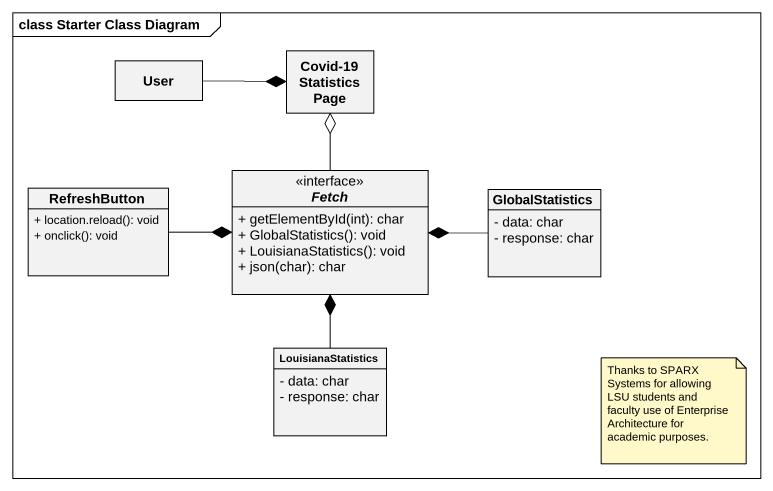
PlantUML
@startuml
mainframe class Starter Class Diagram
allowmixing
hide circle
hide empty members
skinparam classAttributeIconSize 0
rectangle "Covid-19 Statistics Page" as Covid_19_Statistics_Page
rectangle User
interface Fetch {
  + getElementById(int): char
  + GlobalStatistics(): void
  + LouisianaStatistics(): void
  + json(char): char
}
class RefreshButton {
  + location.reload(): void
  + onclick(): void
}
class GlobalStatistics {
  - data: char
  - response: char
}
class LouisianaStatistics {
  - data: char
  - response: char
}
User -right-* Covid_19_Statistics_Page
Fetch -up-o Covid_19_Statistics_Page
RefreshButton -right-* Fetch
GlobalStatistics -left-* Fetch
LouisianaStatistics -up-* Fetch
note as N1
  Thanks to SPARX Systems for allowing LSU students and faculty use of Enterprise Architecture for academic purposes.
end note
@enduml
